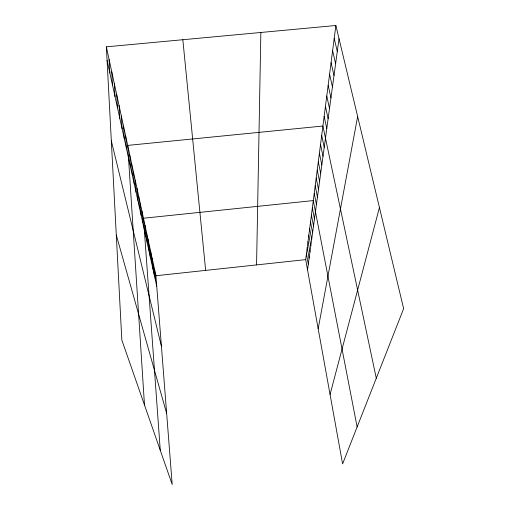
<?xml version="1.0" encoding="UTF-8"?>
<svg xmlns="http://www.w3.org/2000/svg" width="510" height="510" viewBox="0 0 510 510"><rect width="100%" height="100%" fill="white"/><g stroke="black" fill="none" stroke-linecap="round" stroke-linejoin="round"><path stroke-width="0.76" d="M256.568 264.907L260.859 32.474M335.867 25.5L403.639 308.658L342.599 463.909L305.681 259.622L335.867 25.5L106.361 46.837L121.833 340.049L172.195 484.5L155.92 275.738L106.361 46.837M307.53 269.854L339.022 38.696M318.17 328.727L357.65 116.516M330.053 394.485L379.434 207.532M155.92 275.738L305.681 259.622M116.293 235.104L166.662 413.489M111.327 140.868L161.421 346.29M334.209 38.365L337.288 51.44M332.609 50.751L335.618 63.705M331.073 62.685L334.005 75.525M329.587 74.192L332.456 86.91M328.159 85.291L330.958 97.888M326.776 96.001L329.517 108.483M107.081 60.454L156.729 286.18M325.444 106.348L328.121 118.715M324.15 116.35L326.776 128.596M376.284 378.229L322.906 126.027L127.704 145.401L144.489 405.036M321.702 135.386L324.213 147.396M320.529 144.445L322.996 156.347M319.4 153.217L321.816 165.01M318.304 161.721L320.669 173.4M317.239 169.97L319.566 181.534M316.206 177.965L318.489 189.427M315.205 185.729L317.443 197.077M314.236 193.264L316.436 204.51M357.127 426.947L313.293 200.583L143.469 218.229L160.267 450.292M312.349 207.908L314.466 218.943M311.431 215.022L313.51 225.949M310.539 221.933L312.585 232.758M309.672 228.652L311.68 239.375M308.83 235.186L310.807 245.807M308.014 241.542L309.952 252.067M307.211 247.732L309.124 258.156M306.44 253.757L308.314 264.084M182.835 39.729L205.651 270.383M154.683 270.032L155.499 280.577M153.414 264.167L154.23 274.813M152.107 258.143L152.93 268.897M150.769 251.953L151.591 262.809M149.392 245.59L150.214 256.549M147.976 239.043L148.799 250.11M146.517 232.305L147.339 243.487M145.012 225.375L145.841 236.659M141.92 211.089L142.749 222.602M140.333 203.739L141.155 215.367M138.688 196.165L139.517 207.901M136.999 188.356L137.821 200.213M135.258 180.298L136.074 192.276M133.461 171.991L134.277 184.084M131.599 163.417L132.415 175.631M129.68 154.555L130.496 166.891M125.651 135.934L126.454 148.518M123.535 126.142L124.325 138.854M121.335 116.006L122.126 128.845M119.066 105.506L119.844 118.479M116.707 94.63L117.478 107.725M114.266 83.347L115.024 96.568M111.728 71.636L112.48 84.991M109.095 59.472L109.835 72.962"/></g></svg>
